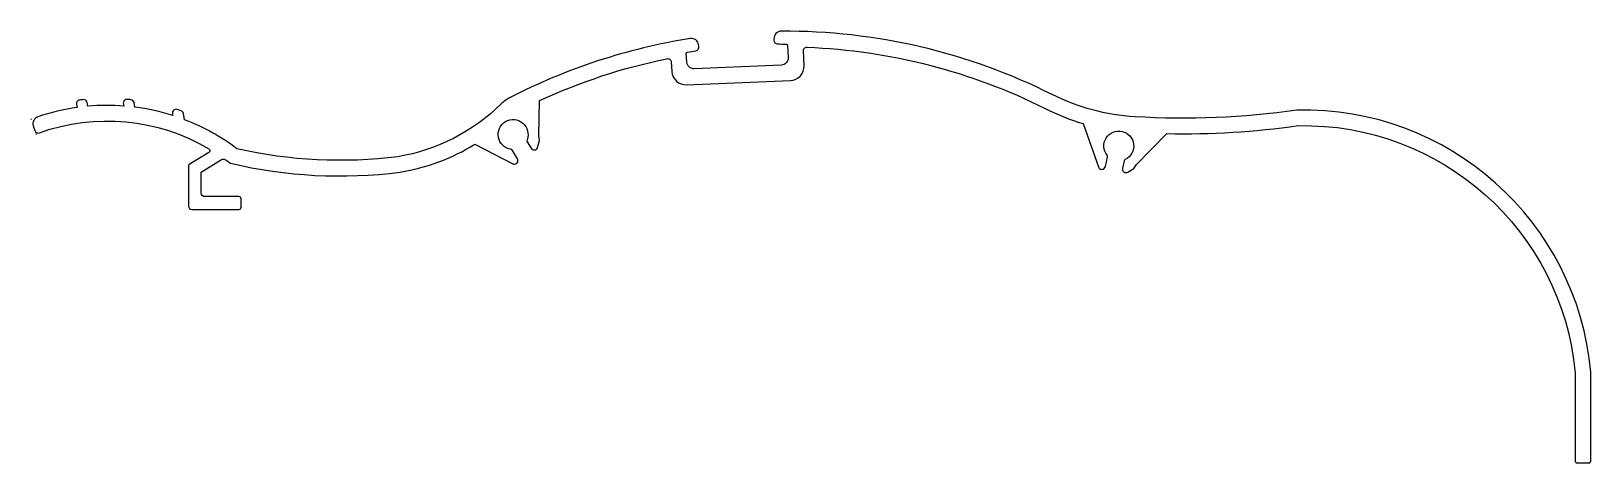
# Model space of a CAD drawing. Extents: x 1696 to 1915, y 162 to 223.
import ezdxf

# ---------------------------------------------------------------- set-up
doc = ezdxf.new("R2010")
doc.units = 0
doc.layers.get('0').update_dxf_attribs({"linetype": 'CONTINUOUS'})

msp = doc.modelspace()

# ---------------------------------------------------------------- linework, layer by layer
at = {"color": 0}
for p, q in [((1696.18, 210.09), (1696.16, 210.17)), ((1696.8, 208.12), (1696.82, 208.07))]:
    msp.add_line(p, q, dxfattribs=at)
msp.add_lwpolyline([(1702.97, 212.86, 0.435616), (1702.54, 212.27), (1702.63, 211.82, 0.047133), (1697.08, 210.5, 0.408138), (1696.45, 209.25), (1696.66, 208.57, 0.42561), (1697.31, 208.25, -0.223183), (1721.14, 206.01, -0.563145), (1721.15, 205.5), (1718.38, 203.77, 0.259006), (1718.26, 203.56), (1718.26, 197.97, 0.414214), (1718.76, 197.47), (1725.36, 197.47, 0.414214), (1725.66, 197.77), (1725.66, 198.97, 0.414214), (1725.36, 199.27), (1721.54, 199.27), (1720.56, 199.27, -0.414214), (1720.06, 199.77), (1720.06, 202.7), (1722.93, 204.48, -0.306575), (1723.49, 204.46, -0.006683), (1724.09, 204.01, 0.107533), (1724.19, 203.96, 0.089613), (1748.04, 202.71, 0.097259), (1758.54, 206.64), (1763.97, 203.86, 0.668179), (1764.53, 204.6), (1763.83, 205.78, 0.227482), (1763.61, 205.93, -2.849), (1765.88, 207.26, 0.312005), (1765.9, 207), (1766.44, 206.08, 0.668179), (1767.36, 206.2), (1767.61, 207.17), (1767.53, 207.82), (1767.62, 212.78, -0.057743), (1785.54, 218.67, -0.454551), (1786.14, 218.22), (1786.23, 216.88, 0.406818), (1788.31, 215.01), (1802.91, 215.62, 0.415718), (1804.83, 217.71), (1804.73, 219.76, -0.439571), (1805.25, 220.29, -0.10686), (1838.73, 211.67, 0.046748), (1844.07, 209.56), (1846.28, 203.34, 0.668179), (1847.19, 203.49), (1847.5, 204.83, 0.227735), (1847.44, 205.09, -2.849), (1850, 204.51, 0.227735), (1849.84, 204.3), (1849.6, 203.26, 0.668179), (1850.36, 202.72), (1851.2, 203.25), (1851.58, 203.78), (1855.85, 208.13, 0.040608), (1874.29, 209.26, -0.393408), (1913.25, 174.47), (1913.25, 162.07, 0.414214), (1913.5, 161.82), (1915.2, 161.82, 0.414214), (1915.45, 162.07), (1915.45, 174.57, 0.395114), (1874.11, 211.45, -0.050956), (1851.36, 210.51, -0.101478), (1839.72, 213.63, 0.117819), (1801.64, 222.55, 0.452844), (1800.6, 221.46), (1800.6, 221.27, 0.415373), (1801.09, 220.76, -0.004973), (1802.3, 220.72, -0.383124), (1802.49, 220.54), (1802.57, 218.86, -0.414214), (1801.67, 217.77), (1789.38, 217.26, -0.414214), (1788.34, 218.22), (1788.26, 219.39, -0.383124), (1788.43, 219.6, -0.004973), (1789.63, 219.8, 0.415373), (1790.04, 220.37), (1789.99, 220.68, 0.41392), (1788.85, 221.51, 0.080056), (1763.42, 213.17, 0.075764), (1762.2, 212.28, -0.154722), (1747.73, 204.89, -0.087847), (1725.09, 206.01, 0.069635), (1717.73, 210.09), (1717.56, 210.97, 0.264133), (1717.23, 211.34, 0.00227), (1716.68, 211.53, 0.574973), (1716.03, 210.95), (1716.09, 210.67, 0.045152), (1710.75, 211.86), (1710.62, 212.5, 0.327837), (1710.18, 212.9, 0.007287), (1709.65, 212.95, 0.501019), (1709.12, 212.35), (1709.19, 212.02, 0.041719), (1704.13, 211.99), (1704.02, 212.52, 0.388445), (1703.48, 212.92, 0.001113)], format="xyb", close=True)
for radius, start, end in [(30.35, 110.4868, 110.6053), (28.15, 110.7143, 110.8432)]:
    msp.add_arc((1706.84, 181.76), radius, start, end, dxfattribs=at)

doc.saveas('drawing.dxf')
